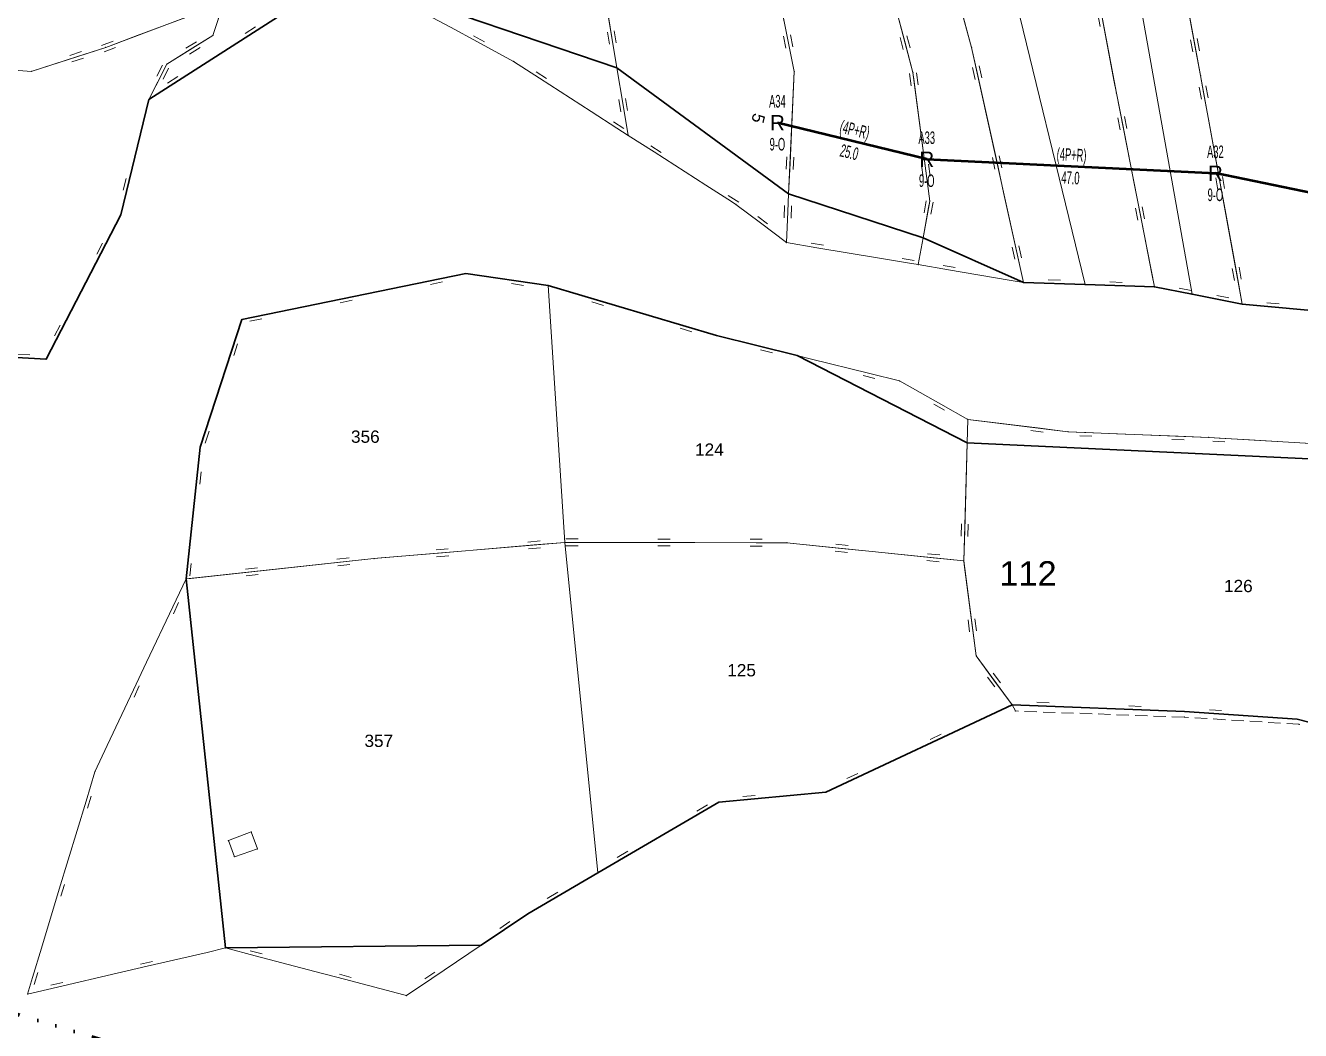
# Model space of a CAD drawing. Header units: millimetres. Extents: x 615240 to 617330, y 4151758 to 4153557.
# Drawn here: x 615621.6 to 615829.2, y 4152140 to 4152303.6 of the extents above; entities that cross this region are included whole.
import ezdxf
from ezdxf.enums import TextEntityAlignment as Align
from ezdxf.xclip import XClip

# ---------------------------------------------------------------- set-up
doc = ezdxf.new("R2010")
doc.units = ezdxf.units.MM
doc.header["$XCLIPFRAME"] = 2
doc.linetypes.add('ACAD_ISO14W100', pattern=[24, 12, -3, 0, -3, 0, -3, 0, -3])
for name, color, linetype, lineweight in [('02_ADA_ALN_YENI', 7, 'Continuous', 30), ('02_ADA_NO_YENI', 18, 'Continuous', 0), ('03_PARSEL_ALN_ESKI', 18, 'Continuous', 0), ('03_PARSEL_ALN_YENI', 171, 'Continuous', 0), ('03_PARSEL_NO_ESKI', 5, 'Continuous', 0), ('03_PARSEL_SNR_YENI', 5, 'Continuous', 0), ('04_YAPI_ALN_TSCLSIZ', 18, 'Continuous', 0), ('04_YAPI_SNR_TSCLSZ', 77, 'Continuous', 0), ('06_DETAY_SNR_KROKI', 4, 'Continuous', 0), ('06_DETAY_SNR_PAFTA', 26, 'Continuous', 0), ('07_SNRTIP_GECERLI', 30, 'Continuous', 0), ('07_SNRTIP_SABIT', 18, 'Continuous', 0), ('DIREK_AG_MEVCUT', 3, 'Continuous', 25), ('HAT_AG_HAVAI_MEVCUT', 82, 'Continuous', 50), ('NOKTA_DETAY_YENI', 171, 'Continuous', 0), ('NOKTA_PARSEL_ESKI', 6, 'Continuous', 0), ('NOKTA_PARSEL_YENI', 30, 'Continuous', 0), ('NOKTA_YAPI_TSCLSIZ', 77, 'Continuous', 0), ('TRAFO_BOLGE_TUM', 254, 'ACAD_ISO14W100', 70)]:
    doc.layers.add(name, color=color, linetype=linetype, lineweight=lineweight)
doc.styles.add('Direk', font='B_CAD')
doc.styles.get("Standard").update_dxf_attribs({"font": 'Arial'})

# ---------------------------------------------------------------- blocks, each defined once
blk = doc.blocks.new('fggg')
at = {"layer": '02_ADA_ALN_YENI', "color": 252}
for points in [[(615673.64, 4152312.09, 0), (615641.71, 4152291.59, 0), (615637.16, 4152272.79, 0), (615624.99, 4152249.29, 0), (615616.3, 4152249.78, 0), (615603.74, 4152271.38, 0), (615598.9, 4152279.84, 0), (615591.83, 4152284.91, 0), (615585.82, 4152292.53, 0), (615575.18, 4152306.37, 0)], [(615848.81, 4152255.6, 0), (615819.7, 4152258.29, 0), (615811.54, 4152259.88, 0), (615811.54, 4152259.88, 0), (615805.41, 4152261.08, 0), (615794.13, 4152261.45, 0), (615784.08, 4152261.78, 0), (615767.75, 4152269.08, 0), (615745.86, 4152276.23, 0), (615717.91, 4152296.76, 0), (615677.59, 4152310.48, 0), (615700.42, 4152332.27, 0), (615709.66, 4152336.27, 0), (615724.34, 4152346.9, 0), (615731.99, 4152353.06, 0), (615743.07, 4152362.16, 0), (615757.02, 4152364.04, 0), (615768.63, 4152366.16, 0), (615779.1, 4152368.07, 0), (615793.31, 4152371.48, 0), (615810.34, 4152379.38, 0), (615826.8, 4152386, 0), (615843.44, 4152398.01, 0)]]:
    blk.add_polyline3d(points, dxfattribs=at)
blk.add_polyline3d([(615831.81, 4152233.05, 0), (615856.16, 4152233.61, 0), (615869.74, 4152228.02, 0), (615864.74, 4152183.27, 0), (615846.59, 4152186.1, 0), (615828.64, 4152190.69, 0), (615810.33, 4152191.91, 0), (615782.25, 4152193.04, 0), (615751.94, 4152178.79, 0), (615734.49, 4152177.15, 0), (615714.8, 4152165.66, 0), (615703.38, 4152159, 0), (615695.82, 4152153.9, 0), (615654.2, 4152153.43, 0), (615647.76, 4152213.52, 0), (615650.08, 4152234.98, 0), (615656.86, 4152255.79, 0), (615693.32, 4152263.24, 0), (615706.74, 4152261.31, 0), (615734.09, 4152253.17, 0), (615747.23, 4152249.91, 0), (615774.91, 4152235.67, 0), (615831.81, 4152233.05, 0)], close=True, dxfattribs=at)
at = {"layer": '03_PARSEL_ALN_ESKI', "color": 252}
for p in [(615677.25, 4152236.69), (615733.25, 4152234.58), (615819.36, 4152212.37), (615738.5, 4152198.66), (615679.43, 4152187.16)]:
    blk.add_point(p, dxfattribs=at)
at = {"layer": '03_PARSEL_ALN_YENI', "color": 252}
for points in [[(615802.34, 4152353.31, 0), (615816.29, 4152358.31, 0), (615810.34, 4152379.38, 0), (615826.8, 4152386, 0), (615843.44, 4152398.01, 0), (615856.82, 4152354.99, 0), (615865.35, 4152325.42, 0), (615875.85, 4152290.73, 0), (615883.07, 4152267.28, 0), (615848.81, 4152255.6, 0), (615819.7, 4152258.29, 0), (615812.91, 4152295.49, 0), (615807.12, 4152327.11, 0), (615802.34, 4152353.31, 0)], [(615609.02, 4152328.23, 0), (615632.11, 4152336.58, 0), (615652.85, 4152347.67, 0), (615676.61, 4152362.01, 0), (615671.7, 4152369.1, 0), (615675.39, 4152371.06, 0), (615687.57, 4152379.16, 0), (615698.41, 4152385.64, 0), (615705.29, 4152363.44, 0), (615709.6, 4152346.87, 0), (615694.57, 4152339.52, 0), (615688.51, 4152336.22, 0), (615670.97, 4152318.73, 0), (615659.34, 4152314.67, 0), (615653.88, 4152307.25, 0), (615634.7, 4152300.07, 0), (615622.56, 4152296.17, 0), (615617.88, 4152296.52, 0), (615613.87, 4152311.5, 0), (615609.02, 4152328.23, 0)], [(615794.13, 4152261.45, 0), (615768.63, 4152366.16, 0), (615779.1, 4152368.07, 0), (615787.56, 4152348.86, 0), (615793.24, 4152324.24, 0), (615799.23, 4152292.64, 0), (615805.41, 4152261.08, 0), (615794.13, 4152261.45, 0)], [(615775.65, 4152300.07, 0), (615767.15, 4152331.09, 0), (615760.87, 4152350.32, 0), (615757.02, 4152364.04, 0), (615768.63, 4152366.16, 0), (615794.13, 4152261.45, 0), (615784.08, 4152261.78, 0), (615775.65, 4152300.07, 0)], [(615767.15, 4152331.09, 0), (615775.65, 4152300.07, 0), (615784.08, 4152261.78, 0), (615767.75, 4152269.08, 0), (615768.84, 4152275.04, 0), (615766.1, 4152296.01, 0), (615758.95, 4152323.02, 0), (615750.25, 4152345.92, 0), (615743.07, 4152362.16, 0), (615757.02, 4152364.04, 0), (615760.87, 4152350.32, 0), (615767.15, 4152331.09, 0)], [(615767.75, 4152269.08, 0), (615745.86, 4152276.23, 0), (615746.77, 4152296.14, 0), (615743.54, 4152312.18, 0), (615734.05, 4152331.75, 0), (615724.34, 4152346.9, 0), (615731.99, 4152353.06, 0), (615743.07, 4152362.16, 0), (615750.25, 4152345.92, 0), (615758.95, 4152323.02, 0), (615766.1, 4152296.01, 0), (615768.84, 4152275.04, 0), (615767.75, 4152269.08, 0)], [(615819.7, 4152258.29, 0), (615811.54, 4152259.88, 0), (615795.27, 4152351.18, 0), (615802.34, 4152353.31, 0), (615807.12, 4152327.11, 0), (615812.91, 4152295.49, 0), (615819.7, 4152258.29, 0)], [(615793.24, 4152324.24, 0), (615787.56, 4152348.86, 0), (615795.27, 4152351.18, 0), (615811.54, 4152259.88, 0), (615805.41, 4152261.08, 0), (615799.23, 4152292.64, 0), (615793.24, 4152324.24, 0)], [(615603.74, 4152271.38, 0), (615598.9, 4152279.84, 0), (615591.83, 4152284.91, 0), (615585.82, 4152292.53, 0), (615575.18, 4152306.37, 0), (615571.94, 4152312.25, 0), (615585.77, 4152333.12, 0), (615592.48, 4152343.11, 0), (615592.2, 4152347.43, 0), (615602.68, 4152349.55, 0), (615609.02, 4152328.23, 0), (615613.87, 4152311.5, 0), (615617.88, 4152296.52, 0), (615622.56, 4152296.17, 0), (615634.7, 4152300.07, 0), (615653.88, 4152307.25, 0), (615652.15, 4152302.02, 0), (615644.64, 4152297.36, 0), (615641.71, 4152291.59, 0), (615637.16, 4152272.79, 0), (615624.99, 4152249.29, 0), (615616.3, 4152249.78, 0), (615603.74, 4152271.38, 0)], [(615717.91, 4152296.76, 0), (615714.75, 4152315.79, 0), (615709.66, 4152336.27, 0), (615724.34, 4152346.9, 0), (615734.05, 4152331.75, 0), (615743.54, 4152312.18, 0), (615746.77, 4152296.14, 0), (615745.86, 4152276.23, 0), (615717.91, 4152296.76, 0)], [(615688.51, 4152336.22, 0), (615673.64, 4152312.09, 0), (615641.71, 4152291.59, 0), (615644.64, 4152297.36, 0), (615652.15, 4152302.02, 0), (615653.88, 4152307.25, 0), (615659.34, 4152314.67, 0), (615670.97, 4152318.73, 0), (615688.51, 4152336.22, 0)], [(615717.91, 4152296.76, 0), (615677.59, 4152310.48, 0), (615700.42, 4152332.27, 0), (615709.66, 4152336.27, 0), (615714.75, 4152315.79, 0), (615717.91, 4152296.76, 0)], [(615650.08, 4152234.98, 0), (615656.86, 4152255.79, 0), (615693.32, 4152263.24, 0), (615706.74, 4152261.31, 0), (615709.43, 4152219.48, 0), (615678.36, 4152216.83, 0), (615647.76, 4152213.52, 0), (615650.08, 4152234.98, 0)], [(615709.43, 4152219.48, 0), (615706.74, 4152261.31, 0), (615734.09, 4152253.17, 0), (615747.23, 4152249.91, 0), (615774.91, 4152235.67, 0), (615774.38, 4152216.46, 0), (615745.57, 4152219.42, 0), (615709.43, 4152219.48, 0)], [(615864.74, 4152183.27, 0), (615846.59, 4152186.1, 0), (615828.64, 4152190.69, 0), (615810.33, 4152191.91, 0), (615782.25, 4152193.04, 0), (615776.39, 4152201.01, 0), (615774.38, 4152216.46, 0), (615774.91, 4152235.67, 0), (615831.81, 4152233.05, 0), (615856.16, 4152233.61, 0), (615869.74, 4152228.02, 0), (615864.74, 4152183.27, 0)], [(615678.36, 4152216.83, 0), (615709.43, 4152219.48, 0), (615714.8, 4152165.66, 0), (615703.38, 4152159, 0), (615695.82, 4152153.9, 0), (615654.2, 4152153.43, 0), (615647.76, 4152213.52, 0), (615678.36, 4152216.83, 0)], [(615714.8, 4152165.66, 0), (615709.43, 4152219.48, 0), (615745.57, 4152219.42, 0), (615774.38, 4152216.46, 0), (615776.39, 4152201.01, 0), (615782.25, 4152193.04, 0), (615751.94, 4152178.79, 0), (615734.49, 4152177.15, 0), (615714.8, 4152165.66, 0)]]:
    blk.add_polyline3d(points, close=True, dxfattribs=at)
at = {"layer": '03_PARSEL_SNR_YENI', "color": 252}
for p, q in [((615812.01, 4152300.41, 0.95), (615810.21, 4152310.25, 0.95)), ((615658.54, 4152302.4, 0.95), (615666.96, 4152307.8, 0.95)), ((615649.19, 4152305.49, 0.95), (615639.83, 4152301.99, 0.95)), ((615652.15, 4152302.02, 0.95), (615653.72, 4152306.76, 0.95)), ((615796.22, 4152305.47, 0.95), (615796.6, 4152303.5, 0.95)), ((615657.39, 4152302.33, 0.95), (615659.08, 4152303.41, 0.95)), ((615796.96, 4152304.59, 0.95), (615798.82, 4152294.76, 0.95)), ((615635.88, 4152301.11, 0.95), (615634.01, 4152300.41, 0.95)), ((615639.83, 4152301.99, 0.95), (615635.14, 4152300.24, 0.95)), ((615647.75, 4152299.95, 0.95), (615649.44, 4152301, 0.95)), ((615648.89, 4152300, 0.95), (615652.15, 4152302.02, 0.95)), ((615654.33, 4152299.7, 0.95), (615658.54, 4152302.4, 0.95)), ((615811.64, 4152299.33, 0.95), (615811.28, 4152301.29, 0.95)), ((615812.75, 4152299.53, 0.95), (615812.38, 4152301.5, 0.95)), ((615630.72, 4152299.38, 0.95), (615628.82, 4152298.77, 0.95)), ((615634.7, 4152300.07, 0.95), (615629.94, 4152298.54, 0.95)), ((615636.28, 4152300.06, 0.95), (615634.41, 4152299.36, 0.95)), ((615635.14, 4152300.24, 0.95), (615634.7, 4152300.07, 0.95)), ((615644.64, 4152297.36, 0.95), (615648.89, 4152300, 0.95)), ((615645.92, 4152294.29, 0.95), (615654.33, 4152299.7, 0.95)), ((615648.34, 4152298.99, 0.95), (615650.04, 4152300.05, 0.95)), ((615812.91, 4152295.49, 0.95), (615812.01, 4152300.41, 0.95)), ((615629.94, 4152298.54, 0.95), (615622.56, 4152296.17, 0.95)), ((615631.07, 4152298.31, 0.95), (615629.16, 4152297.7, 0.95)), ((615643.02, 4152295.41, 0.95), (615643.93, 4152297.2, 0.95)), ((615643.97, 4152296.05, 0.95), (615644.64, 4152297.36, 0.95)), ((615622.56, 4152296.17, 0.95), (615617.88, 4152296.52, 0.95)), ((615641.71, 4152291.59, 0.95), (615643.97, 4152296.05, 0.95)), ((615644.02, 4152294.9, 0.95), (615644.93, 4152296.69, 0.95)), ((615644.77, 4152294.23, 0.95), (615646.45, 4152295.31, 0.95)), ((615798.82, 4152294.76, 0.95), (615799.23, 4152292.64, 0.95)), ((615813.42, 4152292.72, 0.95), (615812.91, 4152295.49, 0.95)), ((615641.71, 4152291.59, 0.95), (615645.92, 4152294.29, 0.95)), ((615799.23, 4152292.64, 0.95), (615800.19, 4152287.73, 0.95)), ((615813.05, 4152291.63, 0.95), (615812.69, 4152293.6, 0.95)), ((615814.32, 4152287.8, 0.95), (615813.42, 4152292.72, 0.95)), ((615814.15, 4152291.84, 0.95), (615813.79, 4152293.8, 0.95)), ((615640.68, 4152287.37, 0.95), (615641.71, 4152291.59, 0.95)), ((615799.44, 4152288.6, 0.95), (615799.83, 4152286.64, 0.95)), ((615800.55, 4152288.82, 0.95), (615800.93, 4152286.86, 0.95)), ((615638.33, 4152277.65, 0.95), (615640.68, 4152287.37, 0.95)), ((615800.19, 4152287.73, 0.95), (615802.11, 4152277.92, 0.95)), ((615816.11, 4152277.96, 0.95), (615814.32, 4152287.8, 0.95)), ((615637.55, 4152276.81, 0.95), (615638.02, 4152278.75, 0.95)), ((615815.74, 4152276.88, 0.95), (615815.38, 4152278.84, 0.95)), ((615816.84, 4152277.08, 0.95), (615816.49, 4152279.05, 0.95)), ((615637.16, 4152272.79, 0.95), (615638.33, 4152277.65, 0.95)), ((615802.11, 4152277.92, 0.95), (615803.07, 4152273.01, 0.95)), ((615817.01, 4152273.04, 0.95), (615816.11, 4152277.96, 0.95)), ((615803.43, 4152274.1, 0.95), (615803.81, 4152272.14, 0.95)), ((615634.18, 4152267.05, 0.95), (615637.16, 4152272.79, 0.95)), ((615802.33, 4152273.88, 0.95), (615802.71, 4152271.92, 0.95)), ((615803.07, 4152273.01, 0.95), (615804.99, 4152263.2, 0.95)), ((615818.8, 4152263.2, 0.95), (615817.01, 4152273.04, 0.95)), ((615633.22, 4152266.42, 0.95), (615634.14, 4152268.2, 0.95)), ((615631.88, 4152262.61, 0.95), (615634.18, 4152267.05, 0.95)), ((615818.43, 4152262.12, 0.95), (615818.07, 4152264.09, 0.95)), ((615819.53, 4152262.32, 0.95), (615819.18, 4152264.29, 0.95)), ((615627.29, 4152253.73, 0.95), (615631.88, 4152262.61, 0.95)), ((615688.42, 4152262.24, 0.95), (615678.62, 4152260.24, 0.95)), ((615689.51, 4152261.89, 0.95), (615687.55, 4152261.49, 0.95)), ((615693.32, 4152263.24, 0.95), (615688.42, 4152262.24, 0.95)), ((615701.79, 4152262.02, 0.95), (615693.32, 4152263.24, 0.95)), ((615702.7, 4152261.32, 0.95), (615700.72, 4152261.61, 0.95)), ((615706.74, 4152261.31, 0.95), (615701.79, 4152262.02, 0.95)), ((615804.99, 4152263.2, 0.95), (615805.41, 4152261.08, 0.95)), ((615819.7, 4152258.29, 0.95), (615818.8, 4152263.2, 0.95)), ((615678.62, 4152260.24, 0.95), (615673.72, 4152259.24, 0.95)), ((615714.92, 4152258.87, 0.95), (615706.74, 4152261.31, 0.95)), ((615673.72, 4152259.24, 0.95), (615663.92, 4152257.24, 0.95)), ((615674.81, 4152258.89, 0.95), (615672.85, 4152258.49, 0.95)), ((615715.72, 4152258.05, 0.95), (615713.81, 4152258.62, 0.95)), ((615719.72, 4152257.45, 0.95), (615714.92, 4152258.87, 0.95)), ((615729.3, 4152254.6, 0.95), (615719.72, 4152257.45, 0.95)), ((615656.86, 4152255.79, 0.95), (615655.31, 4152251.04, 0.95)), ((615659.03, 4152256.24, 0.95), (615656.86, 4152255.79, 0.95)), ((615660.12, 4152255.89, 0.95), (615658.16, 4152255.49, 0.95)), ((615663.92, 4152257.24, 0.95), (615659.03, 4152256.24, 0.95)), ((615624.99, 4152249.29, 0.95), (615627.29, 4152253.73, 0.95)), ((615626.33, 4152253.1, 0.95), (615627.25, 4152254.87, 0.95)), ((615730.1, 4152253.77, 0.95), (615728.18, 4152254.34, 0.95)), ((615734.09, 4152253.17, 0.95), (615729.3, 4152254.6, 0.95)), ((615742.38, 4152251.11, 0.95), (615734.09, 4152253.17, 0.95)), ((615656.16, 4152251.82, 0.95), (615655.54, 4152249.92, 0.95)), ((615747.23, 4152249.91, 0.95), (615742.38, 4152251.11, 0.95)), ((615620.33, 4152250.12, 0.95), (615622.32, 4152250, 0.95)), ((615621.29, 4152249.5, 0.95), (615624.99, 4152249.29, 0.95)), ((615655.31, 4152251.04, 0.95), (615652.21, 4152241.53, 0.95)), ((615743.22, 4152250.33, 0.95), (615741.28, 4152250.81, 0.95)), ((615652.21, 4152241.53, 0.95), (615650.66, 4152236.78, 0.95)), ((615650.66, 4152236.78, 0.95), (615650.08, 4152234.98, 0.95)), ((615651.51, 4152237.56, 0.95), (615650.89, 4152235.65, 0.95)), ((615650.08, 4152234.98, 0.95), (615649.54, 4152230.01, 0.95)), ((615774.79, 4152231.45, 0.95), (615774.91, 4152235.67, 0.95)), ((615650.21, 4152230.94, 0.95), (615649.99, 4152228.96, 0.95)), ((615774.52, 4152221.46, 0.95), (615774.79, 4152231.45, 0.95)), ((615649.54, 4152230.01, 0.95), (615648.47, 4152220.07, 0.95)), ((615773.93, 4152220.47, 0.95), (615773.98, 4152222.47, 0.95)), ((615775.05, 4152220.44, 0.95), (615775.11, 4152222.44, 0.95)), ((615648.47, 4152220.07, 0.95), (615647.93, 4152215.1, 0.95)), ((615711.57, 4152220.04, 0.95), (615709.57, 4152220.05, 0.95)), ((615726.57, 4152220.01, 0.95), (615724.57, 4152220.02, 0.95)), ((615741.57, 4152219.98, 0.95), (615739.57, 4152219.99, 0.95)), ((615774.38, 4152216.46, 0.95), (615774.52, 4152221.46, 0.95)), ((615690.45, 4152218.43, 0.95), (615688.46, 4152218.26, 0.95)), ((615694.48, 4152218.21, 0.95), (615689.5, 4152217.78, 0.95)), ((615704.45, 4152219.06, 0.95), (615694.48, 4152218.21, 0.95)), ((615705.4, 4152219.7, 0.95), (615703.4, 4152219.53, 0.95)), ((615705.49, 4152218.58, 0.95), (615703.5, 4152218.41, 0.95)), ((615709.43, 4152219.48, 0.95), (615704.45, 4152219.06, 0.95)), ((615710.57, 4152219.48, 0.95), (615709.43, 4152219.48, 0.95)), ((615711.57, 4152218.92, 0.95), (615709.57, 4152218.92, 0.95)), ((615715.57, 4152219.47, 0.95), (615710.57, 4152219.48, 0.95)), ((615725.57, 4152219.45, 0.95), (615715.57, 4152219.47, 0.95)), ((615726.57, 4152218.89, 0.95), (615724.57, 4152218.89, 0.95)), ((615730.57, 4152219.44, 0.95), (615725.57, 4152219.45, 0.95)), ((615740.57, 4152219.42, 0.95), (615730.57, 4152219.44, 0.95)), ((615741.57, 4152218.86, 0.95), (615739.57, 4152218.86, 0.95)), ((615745.57, 4152219.42, 0.95), (615740.57, 4152219.42, 0.95)), ((615754.48, 4152218.5, 0.95), (615745.57, 4152219.42, 0.95)), ((615755.42, 4152217.84, 0.95), (615753.43, 4152218.04, 0.95)), ((615755.54, 4152218.96, 0.95), (615753.55, 4152219.16, 0.95)), ((615759.46, 4152217.99, 0.95), (615754.48, 4152218.5, 0.95)), ((615769.41, 4152216.97, 0.95), (615759.46, 4152217.99, 0.95)), ((615648.59, 4152216.03, 0.95), (615648.38, 4152214.04, 0.95)), ((615673.39, 4152216.3, 0.95), (615663.45, 4152215.22, 0.95)), ((615674.32, 4152216.96, 0.95), (615672.33, 4152216.75, 0.95)), ((615674.44, 4152215.85, 0.95), (615672.46, 4152215.63, 0.95)), ((615678.36, 4152216.83, 0.95), (615673.39, 4152216.3, 0.95)), ((615679.54, 4152216.94, 0.95), (615678.36, 4152216.83, 0.95)), ((615689.5, 4152217.78, 0.95), (615679.54, 4152216.94, 0.95)), ((615690.55, 4152217.31, 0.95), (615688.55, 4152217.14, 0.95)), ((615770.34, 4152216.31, 0.95), (615768.35, 4152216.51, 0.95)), ((615770.46, 4152217.43, 0.95), (615768.47, 4152217.63, 0.95)), ((615774.38, 4152216.46, 0.95), (615769.41, 4152216.97, 0.95)), ((615774.45, 4152215.88, 0.95), (615774.38, 4152216.46, 0.95)), ((615775.74, 4152205.96, 0.95), (615774.45, 4152215.88, 0.95)), ((615647.93, 4152215.1, 0.95), (615647.76, 4152213.52, 0.95)), ((615658.48, 4152214.68, 0.95), (615648.53, 4152213.6, 0.95)), ((615659.41, 4152215.35, 0.95), (615657.42, 4152215.13, 0.95)), ((615659.53, 4152214.23, 0.95), (615657.54, 4152214.01, 0.95)), ((615663.45, 4152215.22, 0.95), (615658.48, 4152214.68, 0.95)), ((615648.53, 4152213.6, 0.95), (615647.76, 4152213.52, 0.95)), ((615775.31, 4152204.9, 0.95), (615775.06, 4152206.88, 0.95)), ((615776.39, 4152201.01, 0.95), (615775.74, 4152205.96, 0.95)), ((615776.43, 4152205.05, 0.95), (615776.17, 4152207.03, 0.95)), ((615779.29, 4152197.06, 0.95), (615776.39, 4152201.01, 0.95)), ((615779.43, 4152195.93, 0.95), (615778.24, 4152197.54, 0.95)), ((615780.33, 4152196.59, 0.95), (615779.15, 4152198.2, 0.95)), ((615782.25, 4152193.04, 0.95), (615779.29, 4152197.06, 0.95)), ((615779.09, 4152191.55, 0.95), (615782.25, 4152193.04, 0.95)), ((615782.25, 4152193.04, 0.95), (615787.25, 4152192.84, 0.95)), ((615786.27, 4152193.44, 0.95), (615788.27, 4152193.36, 0.95)), ((615770.04, 4152187.3, 0.95), (615779.09, 4152191.55, 0.95)), ((615787.25, 4152192.84, 0.95), (615797.24, 4152192.44, 0.95)), ((615797.24, 4152192.44, 0.95), (615802.24, 4152192.24, 0.95)), ((615801.26, 4152192.84, 0.95), (615803.26, 4152192.76, 0.95)), ((615802.24, 4152192.24, 0.95), (615810.33, 4152191.91, 0.95)), ((615810.33, 4152191.91, 0.95), (615815.31, 4152191.58, 0.95)), ((615814.35, 4152192.21, 0.95), (615816.35, 4152192.08, 0.95)), ((615815.31, 4152191.58, 0.95), (615825.29, 4152190.92, 0.95)), ((615825.29, 4152190.92, 0.95), (615828.64, 4152190.69, 0.95)), ((615828.64, 4152190.69, 0.95), (615833.48, 4152189.46, 0.95)), ((615765.52, 4152185.17, 0.95), (615770.04, 4152187.3, 0.95)), ((615768.9, 4152187.38, 0.95), (615770.71, 4152188.23, 0.95)), ((615756.47, 4152180.92, 0.95), (615765.52, 4152185.17, 0.95)), ((615751.94, 4152178.79, 0.95), (615756.47, 4152180.92, 0.95)), ((615755.33, 4152181, 0.95), (615757.14, 4152181.85, 0.95)), ((615739.47, 4152177.62, 0.95), (615749.43, 4152178.55, 0.95)), ((615749.43, 4152178.55, 0.95), (615751.94, 4152178.79, 0.95)), ((615730.93, 4152175.72, 0.95), (615732.66, 4152176.73, 0.95)), ((615732.08, 4152175.74, 0.95), (615734.49, 4152177.15, 0.95)), ((615734.49, 4152177.15, 0.95), (615739.47, 4152177.62, 0.95)), ((615738.42, 4152178.09, 0.95), (615740.41, 4152178.27, 0.95)), ((615727.76, 4152173.22, 0.95), (615732.08, 4152175.74, 0.95)), ((615719.12, 4152168.18, 0.95), (615727.76, 4152173.22, 0.95)), ((615714.8, 4152165.66, 0.95), (615719.12, 4152168.18, 0.95)), ((615717.97, 4152168.17, 0.95), (615719.7, 4152169.17, 0.95)), ((615707.7, 4152161.52, 0.95), (615714.8, 4152165.66, 0.95)), ((615706.55, 4152161.5, 0.95), (615708.28, 4152162.51, 0.95)), ((615703.38, 4152159, 0.95), (615707.7, 4152161.52, 0.95)), ((615698.82, 4152156.61, 0.95), (615700.48, 4152157.72, 0.95)), ((615699.96, 4152156.7, 0.95), (615703.38, 4152159, 0.95)), ((615695.82, 4152153.9, 0.95), (615699.96, 4152156.7, 0.95))]:
    blk.add_line(p, q, dxfattribs=at)
for p in [(615652.15, 4152302.02, 619.44), (615652.15, 4152302.02, 619.44), (615634.7, 4152300.07, 620.69), (615634.7, 4152300.07, 620.69), (615644.64, 4152297.36, 619.38), (615644.64, 4152297.36, 619.38), (615622.56, 4152296.17, 620.53), (615622.56, 4152296.17, 620.53), (615812.91, 4152295.49, 615.7), (615812.91, 4152295.49, 615.7), (615799.23, 4152292.64, 615.43), (615799.23, 4152292.64, 615.43), (615641.71, 4152291.59, 618.94), (615641.71, 4152291.59, 618.94), (615641.71, 4152291.59, 618.94), (615637.16, 4152272.79, 618.15), (615637.16, 4152272.79, 618.15), (615693.32, 4152263.24, 614.42), (615693.32, 4152263.24, 614.42), (615706.74, 4152261.31, 614.55), (615706.74, 4152261.31, 614.55), (615805.41, 4152261.08, 615.45), (615819.7, 4152258.29, 615.62), (615656.86, 4152255.79, 613.64), (615656.86, 4152255.79, 613.64), (615734.09, 4152253.17, 616.63), (615734.09, 4152253.17, 616.63), (615624.99, 4152249.29, 615.47), (615624.99, 4152249.29, 615.47), (615747.23, 4152249.91, 617.07), (615650.08, 4152234.98, 613.43), (615650.08, 4152234.98, 613.43), (615774.91, 4152235.67, 618.05), (615709.43, 4152219.48, 615.75), (615709.43, 4152219.48, 615.75), (615745.57, 4152219.42, 616.75), (615745.57, 4152219.42, 616.75), (615678.36, 4152216.83, 615.16), (615678.36, 4152216.83, 615.16), (615774.38, 4152216.46, 619.76), (615774.38, 4152216.46, 619.76), (615774.38, 4152216.46, 619.76), (615647.76, 4152213.52, 615.18), (615647.76, 4152213.52, 615.18), (615776.39, 4152201.01, 618.99), (615776.39, 4152201.01, 618.99), (615782.25, 4152193.04, 619.66), (615782.25, 4152193.04, 619.66), (615782.25, 4152193.04, 619.66), (615810.33, 4152191.91, 620.43), (615810.33, 4152191.91, 620.43), (615828.64, 4152190.69, 620.99), (615828.64, 4152190.69, 620.99), (615751.94, 4152178.79, 613.57), (615751.94, 4152178.79, 613.57), (615734.49, 4152177.15, 613.65), (615734.49, 4152177.15, 613.65), (615714.8, 4152165.66, 613.47), (615714.8, 4152165.66, 613.65), (615703.38, 4152159, 613.47), (615703.38, 4152159, 613.47), (615695.82, 4152153.9, 613.15)]:
    blk.add_point(p, dxfattribs=at)
at = {"layer": '04_YAPI_ALN_TSCLSIZ', "color": 252}
blk.add_polyline3d([(615654.67, 4152170.93, 0), (615658.39, 4152172.34, 0), (615659.39, 4152169.56, 0), (615655.64, 4152168.29, 0), (615654.67, 4152170.93, 0)], close=True, dxfattribs=at)
at = {"layer": '04_YAPI_SNR_TSCLSZ', "color": 252}
for p, q in [((615654.67, 4152170.93, 614.04), (615658.39, 4152172.34, 614.04)), ((615658.39, 4152172.34, 614.04), (615659.39, 4152169.56, 614.05)), ((615655.64, 4152168.29, 614.01), (615654.67, 4152170.93, 614.04)), ((615659.39, 4152169.56, 614.05), (615655.64, 4152168.29, 614.01))]:
    blk.add_line(p, q, dxfattribs=at)
at = {"layer": '06_DETAY_SNR_KROKI', "color": 252}
for p, q in [((615717.09, 4152301.69, 0.95), (615715.45, 4152311.56, 0.95)), ((615745.79, 4152301.04, 0.95), (615743.81, 4152310.84, 0.95)), ((615764.82, 4152300.84, 0.95), (615762.26, 4152310.51, 0.95)), ((615681.99, 4152308.1, 0.95), (615690.79, 4152303.35, 0.95)), ((615690.79, 4152303.35, 0.95), (615695.19, 4152300.98, 0.95)), ((615775.65, 4152300.07, 0.95), (615774.33, 4152304.89, 0.95)), ((615694.58, 4152301.95, 0.95), (615696.34, 4152301, 0.95)), ((615695.19, 4152300.98, 0.95), (615701.09, 4152297.8, 0.95)), ((615716.7, 4152300.61, 0.95), (615716.37, 4152302.58, 0.95)), ((615717.91, 4152296.76, 0.95), (615717.09, 4152301.69, 0.95)), ((615717.81, 4152300.8, 0.95), (615717.48, 4152302.77, 0.95)), ((615745.43, 4152299.95, 0.95), (615745.04, 4152301.91, 0.95)), ((615746.77, 4152296.14, 0.95), (615745.79, 4152301.04, 0.95)), ((615746.53, 4152300.17, 0.95), (615746.14, 4152302.13, 0.95)), ((615764.53, 4152299.73, 0.95), (615764.02, 4152301.67, 0.95)), ((615765.62, 4152300.02, 0.95), (615765.11, 4152301.95, 0.95)), ((615766.1, 4152296.01, 0.95), (615764.82, 4152300.84, 0.95)), ((615776.55, 4152295.97, 0.95), (615775.65, 4152300.07, 0.95)), ((615701.09, 4152297.8, 0.95), (615705.29, 4152295.08, 0.95)), ((615718.92, 4152290.67, 0.95), (615717.91, 4152296.76, 0.95)), ((615776.22, 4152294.87, 0.95), (615775.79, 4152296.82, 0.95)), ((615777.32, 4152295.11, 0.95), (615776.89, 4152297.06, 0.95)), ((615704.76, 4152296.1, 0.95), (615706.44, 4152295.01, 0.95)), ((615705.29, 4152295.08, 0.95), (615713.69, 4152289.65, 0.95)), ((615746.55, 4152291.22, 0.95), (615746.77, 4152296.14, 0.95)), ((615765.82, 4152293.81, 0.95), (615765.56, 4152295.8, 0.95)), ((615766.25, 4152294.88, 0.95), (615766.1, 4152296.01, 0.95)), ((615766.89, 4152289.92, 0.95), (615766.25, 4152294.88, 0.95)), ((615766.93, 4152293.96, 0.95), (615766.68, 4152295.94, 0.95)), ((615777.63, 4152291.08, 0.95), (615776.55, 4152295.97, 0.95)), ((615718.53, 4152289.6, 0.95), (615718.2, 4152291.57, 0.95)), ((615719.74, 4152285.74, 0.95), (615718.92, 4152290.67, 0.95)), ((615719.64, 4152289.78, 0.95), (615719.31, 4152291.75, 0.95)), ((615746.09, 4152281.23, 0.95), (615746.55, 4152291.22, 0.95)), ((615779.78, 4152281.32, 0.95), (615777.63, 4152291.08, 0.95)), ((615713.69, 4152289.65, 0.95), (615717.89, 4152286.94, 0.95)), ((615768.19, 4152280, 0.95), (615766.89, 4152289.92, 0.95)), ((615717.35, 4152287.95, 0.95), (615719.03, 4152286.87, 0.95)), ((615717.89, 4152286.94, 0.95), (615719.74, 4152285.74, 0.95)), ((615719.74, 4152285.74, 0.95), (615723.95, 4152283.05, 0.95)), ((615723.41, 4152284.06, 0.95), (615725.09, 4152282.98, 0.95)), ((615723.95, 4152283.05, 0.95), (615732.37, 4152277.65, 0.95)), ((615745.48, 4152280.25, 0.95), (615745.58, 4152282.25, 0.95)), ((615780.54, 4152280.46, 0.95), (615780.11, 4152282.41, 0.95)), ((615745.86, 4152276.23, 0.95), (615746.09, 4152281.23, 0.95)), ((615746.61, 4152280.2, 0.95), (615746.7, 4152282.2, 0.95)), ((615767.76, 4152278.94, 0.95), (615767.5, 4152280.92, 0.95)), ((615768.88, 4152279.08, 0.95), (615768.62, 4152281.07, 0.95)), ((615779.45, 4152280.22, 0.95), (615779.02, 4152282.17, 0.95)), ((615780.86, 4152276.43, 0.95), (615779.78, 4152281.32, 0.95)), ((615768.84, 4152275.04, 0.95), (615768.19, 4152280, 0.95)), ((615732.37, 4152277.65, 0.95), (615736.58, 4152274.96, 0.95)), ((615745.73, 4152273.29, 0.95), (615745.86, 4152276.23, 0.95)), ((615783.01, 4152266.67, 0.95), (615780.86, 4152276.43, 0.95)), ((615736.04, 4152275.97, 0.95), (615737.73, 4152274.89, 0.95)), ((615736.58, 4152274.96, 0.95), (615737.29, 4152274.5, 0.95)), ((615737.29, 4152274.5, 0.95), (615741.28, 4152271.49, 0.95)), ((615745.12, 4152272.31, 0.95), (615745.21, 4152274.31, 0.95)), ((615746.25, 4152272.26, 0.95), (615746.34, 4152274.26, 0.95)), ((615767.75, 4152269.08, 0.95), (615768.65, 4152274, 0.95)), ((615767.91, 4152273.12, 0.95), (615768.27, 4152275.08, 0.95)), ((615768.65, 4152274, 0.95), (615768.84, 4152275.04, 0.95)), ((615769.02, 4152272.92, 0.95), (615769.38, 4152274.88, 0.95)), ((615740.82, 4152272.54, 0.95), (615742.41, 4152271.33, 0.95)), ((615745.5, 4152268.29, 0.95), (615745.73, 4152273.29, 0.95)), ((615741.28, 4152271.49, 0.95), (615745.5, 4152268.29, 0.95)), ((615745.5, 4152268.29, 0.95), (615750.43, 4152267.46, 0.95)), ((615749.54, 4152268.18, 0.95), (615751.51, 4152267.85, 0.95)), ((615766.95, 4152264.7, 0.95), (615767.75, 4152269.08, 0.95)), ((615783.77, 4152265.81, 0.95), (615783.34, 4152267.76, 0.95)), ((615750.43, 4152267.46, 0.95), (615760.3, 4152265.81, 0.95)), ((615760.3, 4152265.81, 0.95), (615765.23, 4152264.98, 0.95)), ((615764.33, 4152265.7, 0.95), (615766.31, 4152265.37, 0.95)), ((615782.67, 4152265.57, 0.95), (615782.24, 4152267.52, 0.95)), ((615784.08, 4152261.78, 0.95), (615783.01, 4152266.67, 0.95)), ((615765.23, 4152264.98, 0.95), (615766.95, 4152264.7, 0.95)), ((615766.95, 4152264.7, 0.95), (615771.88, 4152263.86, 0.95)), ((615770.99, 4152264.58, 0.95), (615772.96, 4152264.25, 0.95)), ((615771.88, 4152263.86, 0.95), (615781.74, 4152262.18, 0.95)), ((615781.74, 4152262.18, 0.95), (615784.08, 4152261.78, 0.95)), ((615784.08, 4152261.78, 0.95), (615789.08, 4152261.62, 0.95)), ((615788.1, 4152262.21, 0.95), (615790.1, 4152262.15, 0.95)), ((615789.08, 4152261.62, 0.95), (615794.13, 4152261.45, 0.95)), ((615798.15, 4152261.88, 0.95), (615800.15, 4152261.81, 0.95)), ((615794.13, 4152261.45, 0.95), (615799.13, 4152261.29, 0.95)), ((615799.13, 4152261.29, 0.95), (615805.41, 4152261.08, 0.95)), ((615805.41, 4152261.08, 0.95), (615810.31, 4152260.12, 0.95)), ((615809.44, 4152260.86, 0.95), (615811.4, 4152260.48, 0.95)), ((615810.31, 4152260.12, 0.95), (615811.54, 4152259.88, 0.95)), ((615811.54, 4152259.88, 0.95), (615816.45, 4152258.92, 0.95)), ((615815.58, 4152259.66, 0.95), (615817.54, 4152259.28, 0.95)), ((615816.45, 4152258.92, 0.95), (615819.7, 4152258.29, 0.95)), ((615819.7, 4152258.29, 0.95), (615824.68, 4152257.83, 0.95)), ((615823.73, 4152258.48, 0.95), (615825.73, 4152258.3, 0.95)), ((615824.68, 4152257.83, 0.95), (615834.64, 4152256.91, 0.95)), ((615749.37, 4152249.38, 0.95), (615747.23, 4152249.91, 0.95)), ((615759.07, 4152246.96, 0.95), (615749.37, 4152249.38, 0.95)), ((615763.93, 4152245.76, 0.95), (615759.07, 4152246.96, 0.95)), ((615759.91, 4152246.18, 0.95), (615757.97, 4152246.66, 0.95)), ((615770.66, 4152241.97, 0.95), (615763.93, 4152245.76, 0.95)), ((615771.25, 4152240.98, 0.95), (615769.51, 4152241.97, 0.95)), ((615775.01, 4152239.51, 0.95), (615770.66, 4152241.97, 0.95)), ((615774.91, 4152235.67, 0.95), (615775.01, 4152239.51, 0.95)), ((615776.43, 4152239.34, 0.95), (615775.01, 4152239.51, 0.95)), ((615786.36, 4152238.1, 0.95), (615776.43, 4152239.34, 0.95)), ((615787.28, 4152237.42, 0.95), (615785.29, 4152237.67, 0.95)), ((615791.32, 4152237.48, 0.95), (615786.36, 4152238.1, 0.95)), ((615794.26, 4152237.37, 0.95), (615791.32, 4152237.48, 0.95)), ((615795.24, 4152236.76, 0.95), (615793.24, 4152236.84, 0.95)), ((615799.26, 4152237.17, 0.95), (615794.26, 4152237.37, 0.95)), ((615809.25, 4152236.77, 0.95), (615799.26, 4152237.17, 0.95)), ((615814.25, 4152236.57, 0.95), (615809.25, 4152236.77, 0.95)), ((615815.92, 4152236.47, 0.95), (615814.25, 4152236.57, 0.95)), ((615810.23, 4152236.17, 0.95), (615808.23, 4152236.25, 0.95)), ((615816.89, 4152235.85, 0.95), (615814.89, 4152235.97, 0.95)), ((615820.91, 4152236.18, 0.95), (615815.92, 4152236.47, 0.95)), ((615830.89, 4152235.6, 0.95), (615820.91, 4152236.18, 0.95)), ((615647.76, 4152213.52, 0.95), (615645.62, 4152209, 0.95)), ((615646.56, 4152209.66, 0.95), (615645.7, 4152207.85, 0.95)), ((615645.62, 4152209, 0.95), (615641.35, 4152199.96, 0.95)), ((615641.35, 4152199.96, 0.95), (615639.21, 4152195.44, 0.95)), ((615639.21, 4152195.44, 0.95), (615634.94, 4152186.39, 0.95)), ((615640.15, 4152196.1, 0.95), (615639.3, 4152194.29, 0.95)), ((615634.94, 4152186.39, 0.95), (615632.92, 4152182.12, 0.95)), ((615632.92, 4152182.12, 0.95), (615631.48, 4152177.33, 0.95)), ((615631.48, 4152177.33, 0.95), (615628.58, 4152167.76, 0.95)), ((615632.3, 4152178.13, 0.95), (615631.72, 4152176.21, 0.95)), ((615628.58, 4152167.76, 0.95), (615627.13, 4152162.98, 0.95)), ((615627.13, 4152162.98, 0.95), (615624.23, 4152153.41, 0.95)), ((615627.96, 4152163.77, 0.95), (615627.38, 4152161.86, 0.95)), ((615687.78, 4152148.48, 0.95), (615695.82, 4152153.9, 0.95)), ((615624.23, 4152153.41, 0.95), (615622.78, 4152148.62, 0.95)), ((615641.44, 4152150.45, 0.95), (615651.18, 4152152.72, 0.95)), ((615651.18, 4152152.72, 0.95), (615654.2, 4152153.43, 0.95)), ((615654.2, 4152153.43, 0.95), (615659.03, 4152152.16, 0.95)), ((615658.21, 4152152.96, 0.95), (615660.15, 4152152.45, 0.95)), ((615659.03, 4152152.16, 0.95), (615668.71, 4152149.61, 0.95)), ((615623.61, 4152149.41, 0.95), (615623.03, 4152147.5, 0.95)), ((615636.57, 4152149.32, 0.95), (615641.44, 4152150.45, 0.95)), ((615640.34, 4152150.77, 0.95), (615642.28, 4152151.23, 0.95)), ((615668.71, 4152149.61, 0.95), (615673.54, 4152148.34, 0.95)), ((615686.63, 4152148.39, 0.95), (615688.29, 4152149.51, 0.95)), ((615622.78, 4152148.62, 0.95), (615621.96, 4152145.91, 0.95)), ((615625.73, 4152147.37, 0.95), (615627.68, 4152147.82, 0.95)), ((615626.83, 4152147.04, 0.95), (615636.57, 4152149.32, 0.95)), ((615672.72, 4152149.14, 0.95), (615674.65, 4152148.63, 0.95)), ((615673.54, 4152148.34, 0.95), (615683.21, 4152145.8, 0.95)), ((615683.63, 4152145.69, 0.95), (615687.78, 4152148.48, 0.95)), ((615621.96, 4152145.91, 0.95), (615626.83, 4152147.04, 0.95)), ((615683.21, 4152145.8, 0.95), (615683.63, 4152145.69, 0.95))]:
    blk.add_line(p, q, dxfattribs=at)
for p in [(615775.65, 4152300.07, 615.22), (615775.65, 4152300.07, 615.22), (615701.09, 4152297.8, 613.79), (615701.09, 4152297.8, 613.79), (615717.91, 4152296.76, 613.64), (615717.91, 4152296.76, 615.42), (615746.77, 4152296.14, 615.18), (615746.77, 4152296.14, 615.18), (615766.1, 4152296.01, 615.21), (615766.1, 4152296.01, 615.21), (615719.74, 4152285.74, 613.64), (615719.74, 4152285.74, 613.64), (615719.74, 4152285.74, 613.64), (615745.86, 4152276.23, 615.18), (615737.29, 4152274.5, 613.85), (615737.29, 4152274.5, 613.85), (615768.84, 4152275.04, 614.94), (615768.84, 4152275.04, 614.94), (615745.5, 4152268.29, 614.74), (615745.5, 4152268.29, 614.74), (615767.75, 4152269.08, 614.05), (615767.75, 4152269.08, 614.94), (615766.95, 4152264.7, 614.05), (615766.95, 4152264.7, 614.05), (615766.95, 4152264.7, 614.05), (615784.08, 4152261.78, 615), (615784.08, 4152261.78, 615), (615784.08, 4152261.78, 615), (615794.13, 4152261.45, 615), (615794.13, 4152261.45, 615.45), (615805.41, 4152261.08, 615.45), (615805.41, 4152261.08, 615.45), (615811.54, 4152259.88, 615.45), (615811.54, 4152259.88, 615.62), (615819.7, 4152258.29, 615.62), (615819.7, 4152258.29, 615.62), (615747.23, 4152249.91, 616.63), (615763.93, 4152245.76, 617.07), (615763.93, 4152245.76, 617.07), (615775.01, 4152239.51, 618.05), (615775.01, 4152239.51, 618.05), (615775.01, 4152239.51, 618.05), (615791.32, 4152237.48, 619.39), (615791.32, 4152237.48, 619.39), (615814.25, 4152236.57, 620.59), (615814.25, 4152236.57, 620.59), (615774.91, 4152235.67, 619.76), (615647.76, 4152213.52, 615.18), (615632.92, 4152182.12, 613.66), (615632.92, 4152182.12, 613.66), (615695.82, 4152153.9, 613.47), (615654.2, 4152153.43, 612.93), (615654.2, 4152153.43, 612.93), (615621.96, 4152145.91, 612.84), (615621.96, 4152145.91, 612.84), (615683.63, 4152145.69, 613.15), (615683.63, 4152145.69, 613.15)]:
    blk.add_point(p, dxfattribs=at)
at = {"layer": '06_DETAY_SNR_PAFTA', "color": 252}
for p, q in [((615775.01, 4152239.51, 618.05), (615774.91, 4152235.67)), ((615775.01, 4152239.51, 618.05), (615791.32, 4152237.48, 619.39)), ((615791.32, 4152237.48, 619.39), (615814.25, 4152236.57, 620.59)), ((615814.25, 4152236.57, 620.59), (615835.89, 4152235.31, 621.19)), ((615782.79, 4152192.02, 0.95), (615782.25, 4152193.04, 0.95)), ((615783.27, 4152192, 0.95), (615782.79, 4152192.02, 0.95)), ((615786.27, 4152191.89, 0.95), (615784.27, 4152191.96, 0.95)), ((615789.27, 4152191.78, 0.95), (615787.27, 4152191.85, 0.95)), ((615792.26, 4152191.67, 0.95), (615790.27, 4152191.74, 0.95)), ((615795.26, 4152191.56, 0.95), (615793.26, 4152191.64, 0.95)), ((615798.26, 4152191.45, 0.95), (615796.26, 4152191.53, 0.95)), ((615801.26, 4152191.35, 0.95), (615799.26, 4152191.42, 0.95)), ((615804.26, 4152191.24, 0.95), (615802.26, 4152191.31, 0.95)), ((615807.25, 4152191.13, 0.95), (615805.26, 4152191.2, 0.95)), ((615810.25, 4152191.02, 0.95), (615808.25, 4152191.09, 0.95)), ((615810.97, 4152190.98, 0.95), (615810.25, 4152191.02, 0.95)), ((615813.97, 4152190.79, 0.95), (615811.97, 4152190.91, 0.95)), ((615816.96, 4152190.6, 0.95), (615814.97, 4152190.73, 0.95)), ((615819.96, 4152190.42, 0.95), (615817.96, 4152190.54, 0.95)), ((615822.95, 4152190.23, 0.95), (615820.95, 4152190.36, 0.95)), ((615825.94, 4152190.05, 0.95), (615823.95, 4152190.17, 0.95)), ((615828.94, 4152189.86, 0.95), (615826.94, 4152189.98, 0.95)), ((615829.06, 4152189.83, 0.95), (615828.94, 4152189.86, 0.95))]:
    blk.add_line(p, q, dxfattribs=at)
for p in [(615782.25, 4152193.04, 619.66), (615782.79, 4152192.02, 619.45), (615782.79, 4152192.02, 619.45), (615810.25, 4152191.02, 620.52), (615810.25, 4152191.02, 620.52), (615828.94, 4152189.86, 620.99), (615828.94, 4152189.86, 620.99)]:
    blk.add_point(p, dxfattribs=at)
at = {"layer": '07_SNRTIP_GECERLI', "color": 252}
for points in [[(615794.13, 4152261.45, 0), (615768.63, 4152366.16, 0)], [(615811.54, 4152259.88, 615.52), (615795.27, 4152351.18, 0)], [(615677.59, 4152310.48, 614.56), (615717.91, 4152296.76, 0)], [(615717.91, 4152296.76, 0), (615745.86, 4152276.23, 0)], [(615767.75, 4152269.08, 0), (615745.86, 4152276.23, 0)], [(615784.08, 4152261.78, 615), (615767.75, 4152269.08, 0)], [(615706.74, 4152261.31, 614.55), (615709.43, 4152219.48, 615.75)], [(615747.23, 4152249.91, 0), (615774.91, 4152235.67, 0)], [(615774.91, 4152235.67, 0), (615831.81, 4152233.05, 0), (615856.16, 4152233.61, 621.97)], [(615709.43, 4152219.48, 615.75), (615714.8, 4152165.66, 0)], [(615647.76, 4152213.52, 615.18), (615654.2, 4152153.43, 612.93)], [(615654.2, 4152153.43, 612.93), (615695.82, 4152153.9, 0)]]:
    blk.add_polyline3d(points, dxfattribs=at)
at = {"layer": '07_SNRTIP_SABIT', "color": 252}
for points in [[(615757.02, 4152364.04, 618.42), (615760.87, 4152350.32, 616.74), (615767.15, 4152331.09, 616.02), (615775.65, 4152300.07, 615.22), (615784.08, 4152261.78, 615)], [(615743.07, 4152362.16, 619.2), (615750.25, 4152345.92, 616.84), (615758.95, 4152323.02, 615.89), (615766.1, 4152296.01, 615.21), (615768.84, 4152275.04, 614.94), (615767.75, 4152269.08, 614.94)], [(615802.34, 4152353.31, 617.33), (615807.12, 4152327.11, 616.54), (615812.91, 4152295.49, 615.7), (615819.7, 4152258.29, 615.62)], [(615787.56, 4152348.86, 616.76), (615793.24, 4152324.24, 615.94), (615799.23, 4152292.64, 615.43), (615805.41, 4152261.08, 615.45)], [(615724.34, 4152346.9, 618.1), (615734.05, 4152331.75, 616.4), (615743.54, 4152312.18, 615.56), (615746.77, 4152296.14, 615.18), (615745.86, 4152276.23, 615.18)], [(615717.91, 4152296.76, 0), (615714.75, 4152315.79, 615.42), (615709.66, 4152336.27, 616.64)], [(615609.02, 4152328.23, 625), (615613.87, 4152311.5, 621.28), (615617.88, 4152296.52, 620.64), (615622.56, 4152296.17, 620.53), (615634.7, 4152300.07, 620.69), (615653.88, 4152307.25, 620.67)], [(615571.94, 4152312.25, 621.31), (615575.18, 4152306.37, 620.82), (615585.82, 4152292.53, 619.62), (615591.83, 4152284.91, 618.44), (615598.9, 4152279.84, 617.56), (615603.74, 4152271.38, 616.77), (615616.3, 4152249.78, 617.11), (615624.99, 4152249.29, 615.47)], [(615641.71, 4152291.59, 618.94), (615673.64, 4152312.09, 617.78)], [(615641.71, 4152291.59, 618.94), (615644.64, 4152297.36, 619.38), (615652.15, 4152302.02, 619.44), (615653.88, 4152307.25, 620.67)], [(615624.99, 4152249.29, 615.47), (615637.16, 4152272.79, 618.15), (615641.71, 4152291.59, 618.94)], [(615656.86, 4152255.79, 613.64), (615693.32, 4152263.24, 614.42), (615706.74, 4152261.31, 614.55)], [(615784.08, 4152261.78, 615), (615794.13, 4152261.45, 0)], [(615706.74, 4152261.31, 614.55), (615734.09, 4152253.17, 616.63), (615747.23, 4152249.91, 616.63)], [(615794.13, 4152261.45, 0), (615805.41, 4152261.08, 615.45)], [(615805.41, 4152261.08, 615.45), (615811.54, 4152259.88, 0)], [(615811.54, 4152259.88, 0), (615819.7, 4152258.29, 615.62)], [(615819.7, 4152258.29, 615.62), (615848.81, 4152255.6, 616.11)], [(615647.76, 4152213.52, 615.18), (615650.08, 4152234.98, 613.43), (615656.86, 4152255.79, 613.64)], [(615774.38, 4152216.46, 619.76), (615774.91, 4152235.67, 0)], [(615647.76, 4152213.52, 615.18), (615678.36, 4152216.83, 615.16), (615709.43, 4152219.48, 615.75)], [(615709.43, 4152219.48, 615.75), (615745.57, 4152219.42, 616.75), (615774.38, 4152216.46, 619.76)], [(615782.25, 4152193.04, 619.66), (615776.39, 4152201.01, 618.99), (615774.38, 4152216.46, 619.76)], [(615714.8, 4152165.66, 0), (615734.49, 4152177.15, 613.65), (615751.94, 4152178.79, 613.57), (615782.25, 4152193.04, 619.66)], [(615782.25, 4152193.04, 619.66), (615810.33, 4152191.91, 620.43), (615828.64, 4152190.69, 620.99), (615846.59, 4152186.1, 621.73), (615864.74, 4152183.27, 622.15)], [(615695.82, 4152153.9, 0), (615703.38, 4152159, 613.47), (615714.8, 4152165.66, 613.47)]]:
    blk.add_polyline3d(points, dxfattribs=at)
at = {"layer": 'NOKTA_DETAY_YENI', "color": 252}
for p in [(615701.09, 4152297.8, 613.79), (615719.74, 4152285.74, 613.64), (615737.29, 4152274.5, 613.85), (615745.5, 4152268.29), (615766.95, 4152264.7, 614.05), (615763.93, 4152245.76, 617.07), (615775.01, 4152239.51, 618.05), (615791.32, 4152237.48, 619.39), (615814.25, 4152236.57, 620.59), (615782.79, 4152192.02, 619.45), (615810.25, 4152191.02, 620.52), (615828.94, 4152189.86, 620.99), (615632.92, 4152182.12, 613.66), (615621.96, 4152145.91, 612.84), (615683.63, 4152145.69, 613.15)]:
    blk.add_point(p, dxfattribs=at)
at = {"layer": 'NOKTA_PARSEL_ESKI', "color": 252}
blk.add_point((615654.2, 4152153.43, 612.93), dxfattribs=at)
at = {"layer": 'NOKTA_PARSEL_YENI', "color": 252}
for p in [(615652.15, 4152302.02, 619.44), (615634.7, 4152300.07, 620.69), (615775.65, 4152300.07, 615.22), (615644.64, 4152297.36, 619.38), (615717.91, 4152296.76), (615622.56, 4152296.17, 620.53), (615746.77, 4152296.14, 615.18), (615766.1, 4152296.01, 615.21), (615812.91, 4152295.49, 615.7), (615799.23, 4152292.64, 615.43), (615641.71, 4152291.59, 618.94), (615745.86, 4152276.23), (615768.84, 4152275.04, 614.94), (615637.16, 4152272.79, 618.15), (615767.75, 4152269.08), (615693.32, 4152263.24, 614.42), (615784.08, 4152261.78, 615), (615706.74, 4152261.31, 614.55), (615794.13, 4152261.45), (615805.41, 4152261.08, 615.45), (615811.54, 4152259.88), (615819.7, 4152258.29, 615.62), (615656.86, 4152255.79, 613.64), (615734.09, 4152253.17, 616.63), (615624.99, 4152249.29, 615.47), (615747.23, 4152249.91), (615650.08, 4152234.98, 613.43), (615774.91, 4152235.67), (615709.43, 4152219.48, 615.75), (615745.57, 4152219.42, 616.75), (615678.36, 4152216.83, 615.16), (615774.38, 4152216.46, 619.76), (615647.76, 4152213.52, 615.18), (615776.39, 4152201.01, 618.99), (615782.25, 4152193.04, 619.66), (615810.33, 4152191.91, 620.43), (615828.64, 4152190.69, 620.99), (615751.94, 4152178.79, 613.57), (615734.49, 4152177.15, 613.65), (615714.8, 4152165.66), (615703.38, 4152159, 613.47), (615695.82, 4152153.9)]:
    blk.add_point(p, dxfattribs=at)
at = {"layer": 'NOKTA_YAPI_TSCLSIZ', "color": 252}
for p in [(615658.39, 4152172.34, 614.04), (615654.67, 4152170.93, 614.04), (615655.64, 4152168.29, 614.01), (615659.39, 4152169.56, 614.05)]:
    blk.add_point(p, dxfattribs=at)
at = {"layer": '02_ADA_NO_YENI', "color": 252}
blk.add_text('112', height=4, dxfattribs=at).set_placement((615780.17, 4152212.41))
at = {"layer": '03_PARSEL_NO_ESKI', "color": 252}
for s, p in [('356', (615674.62, 4152235.69)), ('124', (615730.63, 4152233.58)), ('126', (615816.74, 4152211.37)), ('125', (615735.87, 4152197.66)), ('357', (615676.81, 4152186.16))]:
    blk.add_text(s, height=2, dxfattribs=at).set_placement(p)

msp = doc.modelspace()

# ---------------------------------------------------------------- linework, layer by layer
at = {"layer": 'HAT_AG_HAVAI_MEVCUT'}
for p, q in [((615768.34, 4152281.87), (615744.03, 4152287.81)), ((615768.34, 4152281.87), (615815.33, 4152279.57)), ((615859.48, 4152270.49), (615815.33, 4152279.57))]:
    msp.add_line(p, q, dxfattribs=at)
at = {"layer": 'TRAFO_BOLGE_TUM', "flags": 128}
msp.add_lwpolyline([(615609.21, 4152146.51), (615609.2, 4152146.5), (615364.24, 4152356.59), (615363.55, 4152357.29), (615362.95, 4152358.15), (615362.51, 4152359.1), (615362.24, 4152360.11), (615362.14, 4152361.15), (615362.24, 4152362.19), (615362.45, 4152362.98), (615362.43, 4152362.99), (615383.16, 4152427.39), (615383.24, 4152427.6), (615383.37, 4152427.88), (615383.35, 4152427.88), (615484.65, 4152667.65), (615484.98, 4152668.31), (615485.58, 4152669.17), (615486.15, 4152669.73), (615486.14, 4152669.74), (616077.97, 4153209.43), (616078.15, 4153209.6), (616079.01, 4153210.2), (616079.07, 4153210.22), (616079.06, 4153210.23), (616244.06, 4153303.22), (616244.96, 4153303.63), (616245.97, 4153303.9), (616247.01, 4153303.99), (616248.05, 4153303.9), (616248.33, 4153303.83), (616248.33, 4153303.84), (616279.31, 4153296.85), (616280.04, 4153296.64), (616280.99, 4153296.2), (616281.85, 4153295.6), (616282.59, 4153294.86), (616283.19, 4153294), (616283.6, 4153293.12), (616283.6, 4153293.12), (616602.79, 4152447.65), (616602.81, 4152447.58), (616603.08, 4152446.57), (616603.17, 4152445.53), (616603.08, 4152444.49), (616602.81, 4152443.48), (616602.37, 4152442.53), (616601.96, 4152441.95), (616601.98, 4152441.94), (616551.95, 4152374.9), (616551.74, 4152374.63), (616551.01, 4152373.9), (616551.01, 4152373.9), (616225.67, 4152099.76), (616225.66, 4152099.75), (616225.39, 4152099.56), (616225.4, 4152099.54), (616182.92, 4152067.76), (616182.33, 4152067.37), (616182.29, 4152067.35), (616182.29, 4152067.35), (616150.33, 4152049.2), (616150.27, 4152049.18), (616150.28, 4152049.17), (616075.07, 4152007.46), (616074.21, 4152007.06), (616073.2, 4152006.79), (616072.16, 4152006.7), (616071.12, 4152006.79), (616070.43, 4152006.98), (616070.43, 4152006.96), (615611.38, 4152145.31), (615611.06, 4152145.42), (615610.11, 4152145.86), (615609.25, 4152146.46), (615609.21, 4152146.51), (615609.21, 4152146.51)], dxfattribs=at)

# ---------------------------------------------------------------- block references
ref = msp.add_blockref('fggg', (0, 0))
XClip(ref).set_block_clipping_path([(615240.4021353753, 4153557.293983656), (616576.5432835864, 4153557.293983656), (616576.5432835864, 4152657.5), (617142.5, 4152657.5), (617142.5, 4151777.5), (615240.4021353753, 4151757.5), (615240.4021353753, 4152657.5)])

# ---------------------------------------------------------------- texts
at = {"layer": 'DIREK_AG_MEVCUT', "width": 0.53}
for s, p in [('A34', (615744.03, 4152291.31)), ('A33', (615768.34, 4152285.37)), ('9-O', (615744.03, 4152284.31)), ('A32', (615815.33, 4152283.07)), ('9-O', (615768.34, 4152278.37)), ('9-O', (615815.33, 4152276.07))]:
    msp.add_text(s, height=2.05, dxfattribs=at).set_placement(p, align=Align.MIDDLE_CENTER)
at = {"layer": 'DIREK_AG_MEVCUT', "color": 32, "style": 'Direk'}
msp.add_text('5', height=2, rotation=256.2407, dxfattribs=at).set_placement((615740.93, 4152288.52), align=Align.MIDDLE_CENTER)
at = {"layer": 'DIREK_AG_MEVCUT', "style": 'Direk'}
for p in [(615744.03, 4152287.81), (615768.34, 4152281.87), (615815.33, 4152279.57)]:
    msp.add_text('R', height=2.5, dxfattribs=at).set_placement(p, align=Align.MIDDLE_CENTER)
at = {"layer": 'HAT_AG_HAVAI_MEVCUT', "lineweight": 30, "width": 0.53}
for rotation, p in [(346.2828, (615756.39, 4152285.67, 307872.02)), (357.1913, (615791.88, 4152281.57, 307907.66))]:
    msp.add_text('(4P+R)', height=2.05, rotation=rotation, dxfattribs=at).set_placement(p, align=Align.CENTER)
for s, rotation, p in [('25.0', 346.2828, (615755.98, 4152284.01, 307872.02)), ('47.0', 357.1913, (615791.79, 4152279.87, 307907.66))]:
    msp.add_text(s, height=2.05, rotation=rotation, dxfattribs=at).set_placement(p, align=Align.TOP_CENTER)

doc.saveas('drawing.dxf')
